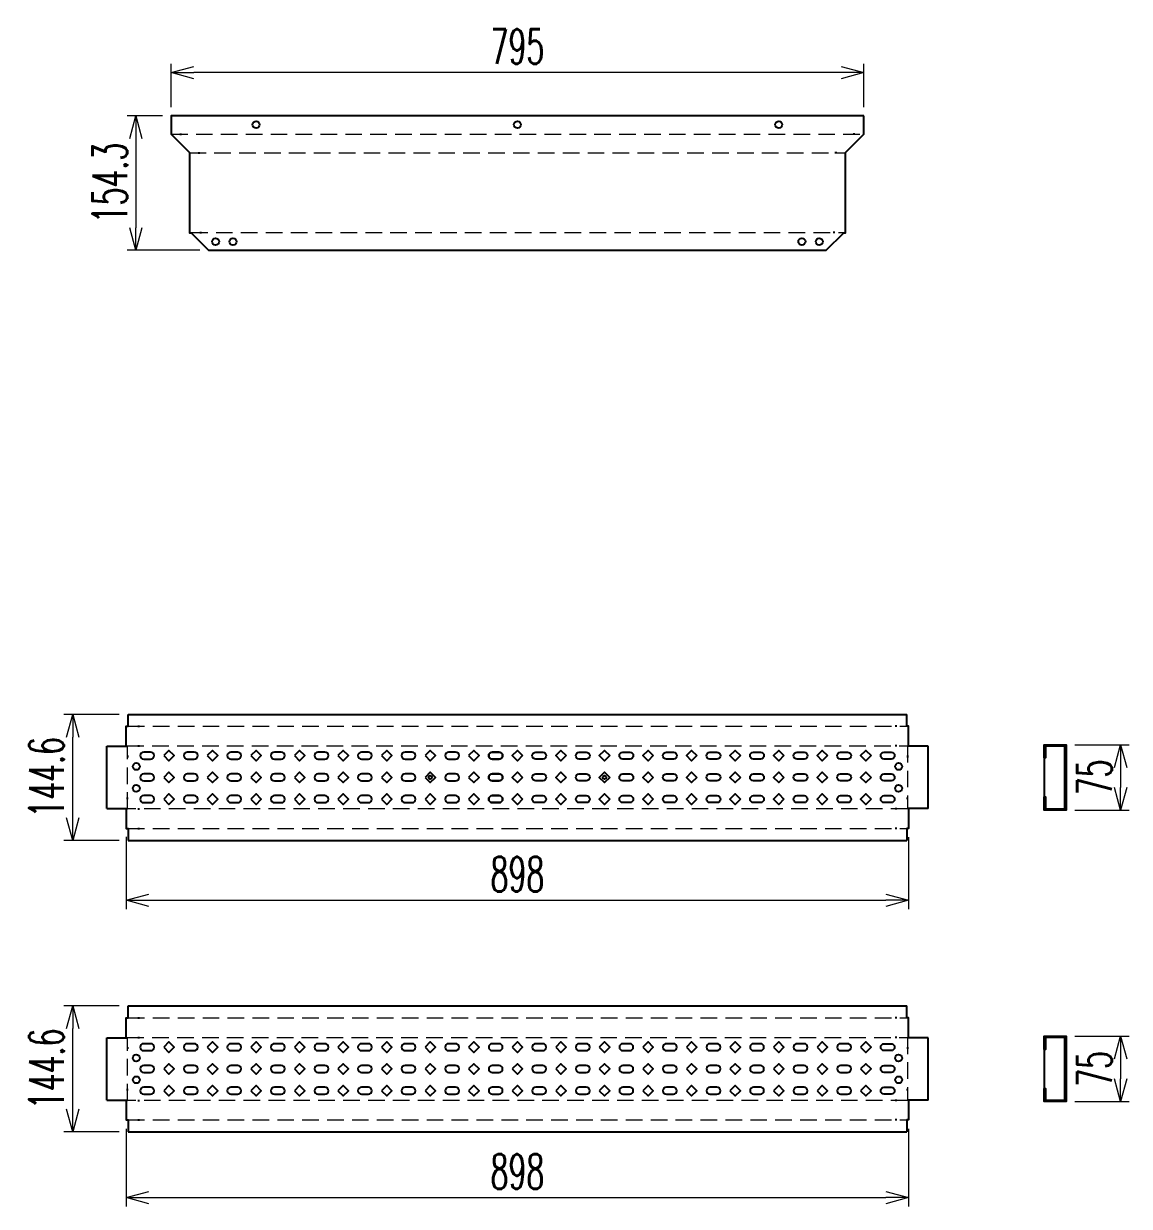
# Model space of a CAD drawing. Header units: millimetres. Extents: x 173893 to 258446, y -176540 to -123824.
# Drawn here: x 219791 to 221061, y -140961 to -139603 of the extents above; entities that cross this region are included whole.
import ezdxf

# ---------------------------------------------------------------- set-up
doc = ezdxf.new("R2010")
doc.units = ezdxf.units.MM
doc.header["$LTSCALE"] = 3
doc.linetypes.add('HIDDEN', pattern=[9.525, 6.35, -3.175])
doc.layers.add('@.DM. KÍCH THƯỚC', color=8, linetype='Continuous', transparency=0.2)
for name, color, linetype in [('@.DM. NÉT CHÍNH', 7, 'Continuous'), ('@.DM. NÉT ĐỤC', 2, 'Continuous'), ('dim', 7, 'Continuous')]:
    doc.layers.add(name, color=color, linetype=linetype)
doc.layers.add('@.DM. NÉT ĐỨT', color=8, linetype='HIDDEN', lineweight=9)
doc.styles.add('Ann_w01', font='romans.shx', dxfattribs={"width": 0.6, "bigfont": 'chineset.shx'})
doc.dimstyles.new('Dim 01_SC20', dxfattribs={"dimscale": 20, "dimtxt": 2, "dimasz": 1.3, "dimexe": 0.5, "dimexo": 0.5, "dimgap": 0.5, "dimtad": 1, "dimdec": 1, "dimzin": 12, "dimdsep": 46, "dimtxsty": 'Ann_w01', "dimblk": 'OPEN30', "dimcen": 1.5, "dimclrd": 6, "dimclre": 6, "dimclrt": 3, "dimadec": 1, "dimazin": 3, "dimtm": 1e-09, "dimtfac": 1, "dimtdec": 1, "dimtix": 1, "dimtmove": 0, "dimatfit": 3, "dimldrblk": 'OPEN30', "dimfxl": 1, "dimtolj": 1, "dimlwd": 0, "dimlwe": 0, "dimarcsym": 0})

# ---------------------------------------------------------------- blocks, each defined once
blk = doc.blocks.new('_Open30')
at = {"color": 0, "linetype": 'ByBlock', "lineweight": -2}
for p, q in [((-1, 0.268), (0, 0)), ((0, 0), (-1, -0.268)), ((0, 0), (-1, 0))]:
    blk.add_line(p, q, dxfattribs=at)
blk = doc.blocks.new('*D422')
at = {"layer": '@.DM. KÍCH THƯỚC', "color": 6, "lineweight": 0, "transparency": 16777216}
for p, q in [((219960.7, -139699.1), (219960.7, -139649.4)), ((220755.7, -139699.1), (220755.7, -139649.4)), ((220729.7, -139659.4), (219986.7, -139659.4))]:
    blk.add_line(p, q, dxfattribs=at)
at = {"layer": 'Defpoints', "color": 0, "transparency": 16777216}
for p in [(219960.7, -139659.4), (219960.7, -139709.1), (220755.7, -139709.1)]:
    blk.add_point(p, dxfattribs=at)
at = {"layer": '@.DM. KÍCH THƯỚC', "color": 6, "lineweight": 0, "transparency": 16777216, "xscale": 26, "yscale": 26, "zscale": 26, "rotation": 180}
blk.add_blockref('_Open30', (219960.7, -139659.4), dxfattribs=at)
at = {"layer": '@.DM. KÍCH THƯỚC', "color": 6, "lineweight": 0, "transparency": 16777216, "xscale": 26, "yscale": 26, "zscale": 26}
blk.add_blockref('_Open30', (220755.7, -139659.4), dxfattribs=at)
at = {"layer": '@.DM. KÍCH THƯỚC', "color": 3, "transparency": 16777216, "insert": (220358.2, -139629.4), "char_height": 40, "attachment_point": 5, "style": 'Ann_w01'}
blk.add_mtext('\\A1;795', dxfattribs=at)
blk = doc.blocks.new('*D423')
at = {"layer": '@.DM. KÍCH THƯỚC', "color": 6, "lineweight": 0, "transparency": 16777216}
for p, q in [((219950.7, -139709.1), (219910.3, -139709.1)), ((219920.3, -139735.1), (219920.3, -139837.4)), ((219993.7, -139863.4), (219910.3, -139863.4))]:
    blk.add_line(p, q, dxfattribs=at)
at = {"layer": 'Defpoints', "color": 0, "transparency": 16777216}
for p in [(219960.7, -139709.1), (219920.3, -139863.4), (220003.7, -139863.4)]:
    blk.add_point(p, dxfattribs=at)
at = {"layer": '@.DM. KÍCH THƯỚC', "color": 6, "lineweight": 0, "transparency": 16777216, "xscale": 26, "yscale": 26, "zscale": 26}
for p, rotation in [((219920.3, -139709.1), 90), ((219920.3, -139863.4), 270)]:
    blk.add_blockref('_Open30', p, dxfattribs=dict(at, rotation=rotation))
at = {"layer": '@.DM. KÍCH THƯỚC', "color": 3, "transparency": 16777216, "insert": (219890.3, -139786.2), "char_height": 40, "attachment_point": 5, "rotation": 90, "style": 'Ann_w01'}
blk.add_mtext('\\A1;154.3', dxfattribs=at)
blk = doc.blocks.new('*D424')
at = {"layer": '@.DM. KÍCH THƯỚC', "color": 6, "lineweight": 0, "transparency": 16777216}
for p, q in [((219901.2, -140396.2), (219837.7, -140396.2)), ((219847.7, -140514.8), (219847.7, -140422.2)), ((219901.2, -140540.8), (219837.7, -140540.8))]:
    blk.add_line(p, q, dxfattribs=at)
at = {"layer": 'Defpoints', "color": 0, "transparency": 16777216}
for p in [(219847.7, -140396.2), (219911.2, -140396.2), (219911.2, -140540.8)]:
    blk.add_point(p, dxfattribs=at)
at = {"layer": '@.DM. KÍCH THƯỚC', "color": 6, "lineweight": 0, "transparency": 16777216, "xscale": 26, "yscale": 26, "zscale": 26}
for p, rotation in [((219847.7, -140396.2), 90), ((219847.7, -140540.8), 270)]:
    blk.add_blockref('_Open30', p, dxfattribs=dict(at, rotation=rotation))
at = {"layer": '@.DM. KÍCH THƯỚC', "color": 3, "transparency": 16777216, "insert": (219817.7, -140468.5), "char_height": 40, "attachment_point": 5, "rotation": 90, "style": 'Ann_w01'}
blk.add_mtext('\\A1;144.6', dxfattribs=at)
blk = doc.blocks.new('*D425')
at = {"layer": '@.DM. KÍCH THƯỚC', "color": 6, "lineweight": 0, "transparency": 16777216}
for p, q in [((220998.1, -140431), (221060.6, -140431)), ((221050.6, -140457), (221050.6, -140480)), ((220998.1, -140506), (221060.6, -140506))]:
    blk.add_line(p, q, dxfattribs=at)
at = {"layer": 'Defpoints', "color": 0, "transparency": 16777216}
for p in [(220988.1, -140431), (220988.1, -140506), (221050.6, -140506)]:
    blk.add_point(p, dxfattribs=at)
at = {"layer": '@.DM. KÍCH THƯỚC', "color": 6, "lineweight": 0, "transparency": 16777216, "xscale": 26, "yscale": 26, "zscale": 26}
for p, rotation in [((221050.6, -140431), 90), ((221050.6, -140506), 270)]:
    blk.add_blockref('_Open30', p, dxfattribs=dict(at, rotation=rotation))
at = {"layer": '@.DM. KÍCH THƯỚC', "color": 3, "transparency": 16777216, "insert": (221020.6, -140468.5), "char_height": 40, "attachment_point": 5, "rotation": 90, "style": 'Ann_w01'}
blk.add_mtext('\\A1;75', dxfattribs=at)
blk = doc.blocks.new('*D426')
at = {"layer": '@.DM. KÍCH THƯỚC', "color": 6, "lineweight": 0, "transparency": 16777216}
for p, q in [((219901.2, -140730.9), (219837.7, -140730.9)), ((219847.7, -140849.5), (219847.7, -140756.9)), ((219901.2, -140875.5), (219837.7, -140875.5))]:
    blk.add_line(p, q, dxfattribs=at)
at = {"layer": 'Defpoints', "color": 0, "transparency": 16777216}
for p in [(219847.7, -140730.9), (219911.2, -140730.9), (219911.2, -140875.5)]:
    blk.add_point(p, dxfattribs=at)
at = {"layer": '@.DM. KÍCH THƯỚC', "color": 6, "lineweight": 0, "transparency": 16777216, "xscale": 26, "yscale": 26, "zscale": 26}
for p, rotation in [((219847.7, -140730.9), 90), ((219847.7, -140875.5), 270)]:
    blk.add_blockref('_Open30', p, dxfattribs=dict(at, rotation=rotation))
at = {"layer": '@.DM. KÍCH THƯỚC', "color": 3, "transparency": 16777216, "insert": (219817.7, -140803.2), "char_height": 40, "attachment_point": 5, "rotation": 90, "style": 'Ann_w01'}
blk.add_mtext('\\A1;144.6', dxfattribs=at)
blk = doc.blocks.new('*D427')
at = {"layer": '@.DM. KÍCH THƯỚC', "color": 6, "lineweight": 0, "transparency": 16777216}
for p, q in [((220998.1, -140765.7), (221060.6, -140765.7)), ((221050.6, -140791.7), (221050.6, -140814.7)), ((220998.1, -140840.7), (221060.6, -140840.7))]:
    blk.add_line(p, q, dxfattribs=at)
at = {"layer": 'Defpoints', "color": 0, "transparency": 16777216}
for p in [(220988.1, -140765.7), (220988.1, -140840.7), (221050.6, -140840.7)]:
    blk.add_point(p, dxfattribs=at)
at = {"layer": '@.DM. KÍCH THƯỚC', "color": 6, "lineweight": 0, "transparency": 16777216, "xscale": 26, "yscale": 26, "zscale": 26}
for p, rotation in [((221050.6, -140765.7), 90), ((221050.6, -140840.7), 270)]:
    blk.add_blockref('_Open30', p, dxfattribs=dict(at, rotation=rotation))
at = {"layer": '@.DM. KÍCH THƯỚC', "color": 3, "transparency": 16777216, "insert": (221020.6, -140803.2), "char_height": 40, "attachment_point": 5, "rotation": 90, "style": 'Ann_w01'}
blk.add_mtext('\\A1;75', dxfattribs=at)
blk = doc.blocks.new('*D468')
at = {"layer": 'Defpoints', "color": 0, "transparency": 16777216}
for p in [(219909.2, -140526.6), (220807.2, -140527.1), (220807.2, -140609.6)]:
    blk.add_point(p, dxfattribs=at)
at = {"layer": 'dim', "color": 6, "lineweight": 0, "transparency": 16777216}
for p, q in [((219909.2, -140536.6), (219909.2, -140619.6)), ((220807.2, -140537.1), (220807.2, -140619.6)), ((219935.2, -140609.6), (220781.2, -140609.6))]:
    blk.add_line(p, q, dxfattribs=at)
at = {"layer": 'dim', "color": 6, "lineweight": 0, "transparency": 16777216, "xscale": 26, "yscale": 26, "zscale": 26, "rotation": 180}
blk.add_blockref('_Open30', (219909.2, -140609.6), dxfattribs=at)
at = {"layer": 'dim', "color": 6, "lineweight": 0, "transparency": 16777216, "xscale": 26, "yscale": 26, "zscale": 26}
blk.add_blockref('_Open30', (220807.2, -140609.6), dxfattribs=at)
at = {"layer": 'dim', "color": 3, "transparency": 16777216, "insert": (220358.2, -140579.6), "char_height": 40, "attachment_point": 5, "style": 'Ann_w01'}
blk.add_mtext('\\A1;898', dxfattribs=at)
blk = doc.blocks.new('*D469')
at = {"layer": 'Defpoints', "color": 0, "transparency": 16777216}
for p in [(219909.2, -140861.8), (220807.2, -140861.8), (220807.2, -140951)]:
    blk.add_point(p, dxfattribs=at)
at = {"layer": 'dim', "color": 6, "lineweight": 0, "transparency": 16777216}
for p, q in [((219909.2, -140871.8), (219909.2, -140961)), ((220807.2, -140871.8), (220807.2, -140961)), ((219935.2, -140951), (220781.2, -140951))]:
    blk.add_line(p, q, dxfattribs=at)
at = {"layer": 'dim', "color": 6, "lineweight": 0, "transparency": 16777216, "xscale": 26, "yscale": 26, "zscale": 26, "rotation": 180}
blk.add_blockref('_Open30', (219909.2, -140951), dxfattribs=at)
at = {"layer": 'dim', "color": 6, "lineweight": 0, "transparency": 16777216, "xscale": 26, "yscale": 26, "zscale": 26}
blk.add_blockref('_Open30', (220807.2, -140951), dxfattribs=at)
at = {"layer": 'dim', "color": 3, "transparency": 16777216, "insert": (220358.2, -140921), "char_height": 40, "attachment_point": 5, "style": 'Ann_w01'}
blk.add_mtext('\\A1;898', dxfattribs=at)

msp = doc.modelspace()

# ---------------------------------------------------------------- linework, layer by layer
for p, q in [((219970.72, -139729.88), (219972.72, -139729.88)), ((220745.72, -139729.88), (220743.72, -139729.88)), ((219991.72, -139751.48), (219993.72, -139751.48)), ((220724.72, -139751.48), (220722.72, -139751.48)), ((219993.72, -139843.08), (219995.72, -139843.08)), ((220722.72, -139843.08), (220720.72, -139843.08))]:
    msp.add_line(p, q)
at = {"layer": '@.DM. NÉT CHÍNH'}
for p, q in [((219911.22, -140396.18), (220805.22, -140396.18)), ((219886.82, -140504.18), (219886.82, -140432.78)), ((219909.22, -140432.78), (219910.52, -140432.78)), ((220807.22, -140432.78), (220805.92, -140432.78)), ((220829.62, -140504.18), (220829.62, -140432.78)), ((220963.05, -140445.98), (220963.05, -140490.98)), ((219909.22, -140504.18), (219910.52, -140504.18)), ((220807.22, -140504.18), (220805.92, -140504.18)), ((219911.22, -140540.78), (220805.22, -140540.78)), ((219911.22, -140730.93), (220805.22, -140730.93)), ((219886.82, -140838.93), (219886.82, -140767.53)), ((219909.22, -140767.53), (219910.52, -140767.53)), ((220807.22, -140767.53), (220805.92, -140767.53)), ((220829.62, -140838.93), (220829.62, -140767.53)), ((220963.05, -140780.73), (220963.05, -140825.73)), ((219909.22, -140838.93), (219910.52, -140838.93)), ((220807.22, -140838.93), (220805.92, -140838.93)), ((219911.22, -140875.53), (220805.22, -140875.53))]:
    msp.add_line(p, q, dxfattribs=at)
at = {"layer": '@.DM. NÉT CHÍNH', "color": 1}
for p, q in [((219922.57, -140409.88), (219924.57, -140409.88)), ((220793.87, -140409.88), (220791.87, -140409.88)), ((219922.57, -140432.28), (219924.57, -140432.28)), ((220793.87, -140432.28), (220791.87, -140432.28)), ((219910.52, -140443.55), (219910.52, -140445.55)), ((220805.92, -140443.55), (220805.92, -140445.55)), ((219910.52, -140493.41), (219910.52, -140491.41)), ((219922.57, -140504.68), (219924.57, -140504.68)), ((220793.87, -140504.68), (220791.87, -140504.68)), ((220805.92, -140493.41), (220805.92, -140491.41)), ((219922.57, -140527.08), (219924.57, -140527.08)), ((220793.87, -140527.08), (220791.87, -140527.08)), ((219922.57, -140744.63), (219924.57, -140744.63)), ((220793.87, -140744.63), (220791.87, -140744.63)), ((219922.57, -140767.03), (219924.57, -140767.03)), ((220793.87, -140767.03), (220791.87, -140767.03)), ((219910.52, -140778.3), (219910.52, -140780.3)), ((220805.92, -140778.3), (220805.92, -140780.3)), ((219910.52, -140828.16), (219910.52, -140826.16)), ((220805.92, -140828.16), (220805.92, -140826.16)), ((219922.57, -140839.43), (219924.57, -140839.43)), ((220793.87, -140839.43), (220791.87, -140839.43)), ((219922.57, -140861.83), (219924.57, -140861.83)), ((220793.87, -140861.83), (220791.87, -140861.83))]:
    msp.add_line(p, q, dxfattribs=at)
at = {"layer": '@.DM. NÉT CHÍNH'}
for points in [[(220755.72, -139709.08), (219960.72, -139709.08), (219960.72, -139730.18), (219981.72, -139751.18), (219981.72, -139843.38), (219983.72, -139843.38), (220003.72, -139863.38), (220712.72, -139863.38), (220732.72, -139843.38), (220734.72, -139843.38), (220734.72, -139751.18), (220755.72, -139730.18)], [(220963.05, -140445.98), (220963.05, -140430.98), (220988.05, -140430.98), (220988.05, -140505.98), (220963.05, -140505.98), (220963.05, -140490.98), (220964.55, -140490.98), (220964.55, -140504.48), (220986.55, -140504.48), (220986.55, -140432.48), (220964.55, -140432.48), (220964.55, -140445.98)], [(220963.05, -140780.73), (220963.05, -140765.73), (220988.05, -140765.73), (220988.05, -140840.73), (220963.05, -140840.73), (220963.05, -140825.73), (220964.55, -140825.73), (220964.55, -140839.23), (220986.55, -140839.23), (220986.55, -140767.23), (220964.55, -140767.23), (220964.55, -140780.73)]]:
    msp.add_lwpolyline(points, close=True, dxfattribs=at)
for points in [[(219886.82, -140432.78), (219909.22, -140432.78), (219909.22, -140409.88), (219911.22, -140409.88), (219911.22, -140396.18)], [(220829.62, -140432.78), (220807.22, -140432.78), (220807.22, -140409.88), (220805.22, -140409.88), (220805.22, -140396.18)], [(219886.82, -140504.18), (219909.22, -140504.18), (219909.22, -140527.08), (219911.22, -140527.08), (219911.22, -140540.78)], [(220829.62, -140504.18), (220807.22, -140504.18), (220807.22, -140527.08), (220805.22, -140527.08), (220805.22, -140540.78)], [(219886.82, -140767.53), (219909.22, -140767.53), (219909.22, -140744.63), (219911.22, -140744.63), (219911.22, -140730.93)], [(220829.62, -140767.53), (220807.22, -140767.53), (220807.22, -140744.63), (220805.22, -140744.63), (220805.22, -140730.93)], [(219886.82, -140838.93), (219909.22, -140838.93), (219909.22, -140861.83), (219911.22, -140861.83), (219911.22, -140875.53)], [(220829.62, -140838.93), (220807.22, -140838.93), (220807.22, -140861.83), (220805.22, -140861.83), (220805.22, -140875.53)]]:
    msp.add_lwpolyline(points, dxfattribs=at)
at = {"layer": '@.DM. NÉT CHÍNH', "color": 2}
for centre in [(220058.22, -139719.08), (220358.22, -139719.08), (220658.22, -139719.08), (220011.72, -139853.38), (220031.72, -139853.38), (220684.72, -139853.38), (220704.72, -139853.38)]:
    msp.add_circle(centre, 4, dxfattribs=at)
at = {"layer": '@.DM. NÉT ĐỤC'}
for points in [[(219937.22, -140439.48), (219929.22, -140439.48, 1), (219929.22, -140447.48), (219937.22, -140447.48, 1)], [(219987.22, -140439.48), (219979.22, -140439.48, 1), (219979.22, -140447.48), (219987.22, -140447.48, 1)], [(220037.22, -140439.48), (220029.22, -140439.48, 1), (220029.22, -140447.48), (220037.22, -140447.48, 1)], [(220087.22, -140439.48), (220079.22, -140439.48, 1), (220079.22, -140447.48), (220087.22, -140447.48, 1)], [(220137.22, -140439.48), (220129.22, -140439.48, 1), (220129.22, -140447.48), (220137.22, -140447.48, 1)], [(220187.22, -140439.48), (220179.22, -140439.48, 1), (220179.22, -140447.48), (220187.22, -140447.48, 1)], [(220237.22, -140439.48), (220229.22, -140439.48, 1), (220229.22, -140447.48), (220237.22, -140447.48, 1)], [(220287.22, -140439.48), (220279.22, -140439.48, 1), (220279.22, -140447.48), (220287.22, -140447.48, 1)], [(220329.22, -140439.48), (220337.22, -140439.48, -1), (220337.22, -140447.48), (220329.22, -140447.48, -1)], [(220337.22, -140439.48), (220329.22, -140439.48, 1), (220329.22, -140447.48), (220337.22, -140447.48, 1)], [(220379.22, -140439.48), (220387.22, -140439.48, -1), (220387.22, -140447.48), (220379.22, -140447.48, -1)], [(220429.22, -140439.48), (220437.22, -140439.48, -1), (220437.22, -140447.48), (220429.22, -140447.48, -1)], [(220479.22, -140439.48), (220487.22, -140439.48, -1), (220487.22, -140447.48), (220479.22, -140447.48, -1)], [(220529.22, -140439.48), (220537.22, -140439.48, -1), (220537.22, -140447.48), (220529.22, -140447.48, -1)], [(220579.22, -140439.48), (220587.22, -140439.48, -1), (220587.22, -140447.48), (220579.22, -140447.48, -1)], [(220629.22, -140439.48), (220637.22, -140439.48, -1), (220637.22, -140447.48), (220629.22, -140447.48, -1)], [(220679.22, -140439.48), (220687.22, -140439.48, -1), (220687.22, -140447.48), (220679.22, -140447.48, -1)], [(220729.22, -140439.48), (220737.22, -140439.48, -1), (220737.22, -140447.48), (220729.22, -140447.48, -1)], [(220779.22, -140439.48), (220787.22, -140439.48, -1), (220787.22, -140447.48), (220779.22, -140447.48, -1)], [(219937.22, -140464.48), (219929.22, -140464.48, 1), (219929.22, -140472.48), (219937.22, -140472.48, 1)], [(219987.22, -140464.48), (219979.22, -140464.48, 1), (219979.22, -140472.48), (219987.22, -140472.48, 1)], [(220037.22, -140464.48), (220029.22, -140464.48, 1), (220029.22, -140472.48), (220037.22, -140472.48, 1)], [(220087.22, -140464.48), (220079.22, -140464.48, 1), (220079.22, -140472.48), (220087.22, -140472.48, 1)], [(220137.22, -140464.48), (220129.22, -140464.48, 1), (220129.22, -140472.48), (220137.22, -140472.48, 1)], [(220187.22, -140464.48), (220179.22, -140464.48, 1), (220179.22, -140472.48), (220187.22, -140472.48, 1)], [(220237.22, -140464.48), (220229.22, -140464.48, 1), (220229.22, -140472.48), (220237.22, -140472.48, 1)], [(220287.22, -140464.48), (220279.22, -140464.48, 1), (220279.22, -140472.48), (220287.22, -140472.48, 1)], [(220329.22, -140464.48), (220337.22, -140464.48, -1), (220337.22, -140472.48), (220329.22, -140472.48, -1)], [(220337.22, -140464.48), (220329.22, -140464.48, 1), (220329.22, -140472.48), (220337.22, -140472.48, 1)], [(220379.22, -140464.48), (220387.22, -140464.48, -1), (220387.22, -140472.48), (220379.22, -140472.48, -1)], [(220429.22, -140464.48), (220437.22, -140464.48, -1), (220437.22, -140472.48), (220429.22, -140472.48, -1)], [(220479.22, -140464.48), (220487.22, -140464.48, -1), (220487.22, -140472.48), (220479.22, -140472.48, -1)], [(220529.22, -140464.48), (220537.22, -140464.48, -1), (220537.22, -140472.48), (220529.22, -140472.48, -1)], [(220579.22, -140464.48), (220587.22, -140464.48, -1), (220587.22, -140472.48), (220579.22, -140472.48, -1)], [(220629.22, -140464.48), (220637.22, -140464.48, -1), (220637.22, -140472.48), (220629.22, -140472.48, -1)], [(220679.22, -140464.48), (220687.22, -140464.48, -1), (220687.22, -140472.48), (220679.22, -140472.48, -1)], [(220729.22, -140464.48), (220737.22, -140464.48, -1), (220737.22, -140472.48), (220729.22, -140472.48, -1)], [(220779.22, -140464.48), (220787.22, -140464.48, -1), (220787.22, -140472.48), (220779.22, -140472.48, -1)], [(219937.22, -140489.48), (219929.22, -140489.48, 1), (219929.22, -140497.48), (219937.22, -140497.48, 1)], [(219987.22, -140489.48), (219979.22, -140489.48, 1), (219979.22, -140497.48), (219987.22, -140497.48, 1)], [(220037.22, -140489.48), (220029.22, -140489.48, 1), (220029.22, -140497.48), (220037.22, -140497.48, 1)], [(220087.22, -140489.48), (220079.22, -140489.48, 1), (220079.22, -140497.48), (220087.22, -140497.48, 1)], [(220137.22, -140489.48), (220129.22, -140489.48, 1), (220129.22, -140497.48), (220137.22, -140497.48, 1)], [(220187.22, -140489.48), (220179.22, -140489.48, 1), (220179.22, -140497.48), (220187.22, -140497.48, 1)], [(220237.22, -140489.48), (220229.22, -140489.48, 1), (220229.22, -140497.48), (220237.22, -140497.48, 1)], [(220287.22, -140489.48), (220279.22, -140489.48, 1), (220279.22, -140497.48), (220287.22, -140497.48, 1)], [(220329.22, -140489.48), (220337.22, -140489.48, -1), (220337.22, -140497.48), (220329.22, -140497.48, -1)], [(220337.22, -140489.48), (220329.22, -140489.48, 1), (220329.22, -140497.48), (220337.22, -140497.48, 1)], [(220379.22, -140489.48), (220387.22, -140489.48, -1), (220387.22, -140497.48), (220379.22, -140497.48, -1)], [(220429.22, -140489.48), (220437.22, -140489.48, -1), (220437.22, -140497.48), (220429.22, -140497.48, -1)], [(220479.22, -140489.48), (220487.22, -140489.48, -1), (220487.22, -140497.48), (220479.22, -140497.48, -1)], [(220529.22, -140489.48), (220537.22, -140489.48, -1), (220537.22, -140497.48), (220529.22, -140497.48, -1)], [(220579.22, -140489.48), (220587.22, -140489.48, -1), (220587.22, -140497.48), (220579.22, -140497.48, -1)], [(220629.22, -140489.48), (220637.22, -140489.48, -1), (220637.22, -140497.48), (220629.22, -140497.48, -1)], [(220679.22, -140489.48), (220687.22, -140489.48, -1), (220687.22, -140497.48), (220679.22, -140497.48, -1)], [(220729.22, -140489.48), (220737.22, -140489.48, -1), (220737.22, -140497.48), (220729.22, -140497.48, -1)], [(220779.22, -140489.48), (220787.22, -140489.48, -1), (220787.22, -140497.48), (220779.22, -140497.48, -1)], [(219937.22, -140774.23), (219929.22, -140774.23, 1), (219929.22, -140782.23), (219937.22, -140782.23, 1)], [(219987.22, -140774.23), (219979.22, -140774.23, 1), (219979.22, -140782.23), (219987.22, -140782.23, 1)], [(220037.22, -140774.23), (220029.22, -140774.23, 1), (220029.22, -140782.23), (220037.22, -140782.23, 1)], [(220087.22, -140774.23), (220079.22, -140774.23, 1), (220079.22, -140782.23), (220087.22, -140782.23, 1)], [(220137.22, -140774.23), (220129.22, -140774.23, 1), (220129.22, -140782.23), (220137.22, -140782.23, 1)], [(220187.22, -140774.23), (220179.22, -140774.23, 1), (220179.22, -140782.23), (220187.22, -140782.23, 1)], [(220237.22, -140774.23), (220229.22, -140774.23, 1), (220229.22, -140782.23), (220237.22, -140782.23, 1)], [(220287.22, -140774.23), (220279.22, -140774.23, 1), (220279.22, -140782.23), (220287.22, -140782.23, 1)], [(220337.22, -140774.23), (220329.22, -140774.23, 1), (220329.22, -140782.23), (220337.22, -140782.23, 1)], [(220387.22, -140774.23), (220379.22, -140774.23, 1), (220379.22, -140782.23), (220387.22, -140782.23, 1)], [(220437.22, -140774.23), (220429.22, -140774.23, 1), (220429.22, -140782.23), (220437.22, -140782.23, 1)], [(220487.22, -140774.23), (220479.22, -140774.23, 1), (220479.22, -140782.23), (220487.22, -140782.23, 1)], [(220537.22, -140774.23), (220529.22, -140774.23, 1), (220529.22, -140782.23), (220537.22, -140782.23, 1)], [(220587.22, -140774.23), (220579.22, -140774.23, 1), (220579.22, -140782.23), (220587.22, -140782.23, 1)], [(220637.22, -140774.23), (220629.22, -140774.23, 1), (220629.22, -140782.23), (220637.22, -140782.23, 1)], [(220687.22, -140774.23), (220679.22, -140774.23, 1), (220679.22, -140782.23), (220687.22, -140782.23, 1)], [(220737.22, -140774.23), (220729.22, -140774.23, 1), (220729.22, -140782.23), (220737.22, -140782.23, 1)], [(220779.22, -140774.23), (220787.22, -140774.23, -1), (220787.22, -140782.23), (220779.22, -140782.23, -1)], [(219937.22, -140799.23), (219929.22, -140799.23, 1), (219929.22, -140807.23), (219937.22, -140807.23, 1)], [(219987.22, -140799.23), (219979.22, -140799.23, 1), (219979.22, -140807.23), (219987.22, -140807.23, 1)], [(220037.22, -140799.23), (220029.22, -140799.23, 1), (220029.22, -140807.23), (220037.22, -140807.23, 1)], [(220087.22, -140799.23), (220079.22, -140799.23, 1), (220079.22, -140807.23), (220087.22, -140807.23, 1)], [(220137.22, -140799.23), (220129.22, -140799.23, 1), (220129.22, -140807.23), (220137.22, -140807.23, 1)], [(220187.22, -140799.23), (220179.22, -140799.23, 1), (220179.22, -140807.23), (220187.22, -140807.23, 1)], [(220237.22, -140799.23), (220229.22, -140799.23, 1), (220229.22, -140807.23), (220237.22, -140807.23, 1)], [(220287.22, -140799.23), (220279.22, -140799.23, 1), (220279.22, -140807.23), (220287.22, -140807.23, 1)], [(220337.22, -140799.23), (220329.22, -140799.23, 1), (220329.22, -140807.23), (220337.22, -140807.23, 1)], [(220387.22, -140799.23), (220379.22, -140799.23, 1), (220379.22, -140807.23), (220387.22, -140807.23, 1)], [(220437.22, -140799.23), (220429.22, -140799.23, 1), (220429.22, -140807.23), (220437.22, -140807.23, 1)], [(220487.22, -140799.23), (220479.22, -140799.23, 1), (220479.22, -140807.23), (220487.22, -140807.23, 1)], [(220537.22, -140799.23), (220529.22, -140799.23, 1), (220529.22, -140807.23), (220537.22, -140807.23, 1)], [(220587.22, -140799.23), (220579.22, -140799.23, 1), (220579.22, -140807.23), (220587.22, -140807.23, 1)], [(220637.22, -140799.23), (220629.22, -140799.23, 1), (220629.22, -140807.23), (220637.22, -140807.23, 1)], [(220687.22, -140799.23), (220679.22, -140799.23, 1), (220679.22, -140807.23), (220687.22, -140807.23, 1)], [(220737.22, -140799.23), (220729.22, -140799.23, 1), (220729.22, -140807.23), (220737.22, -140807.23, 1)], [(220779.22, -140799.23), (220787.22, -140799.23, -1), (220787.22, -140807.23), (220779.22, -140807.23, -1)], [(219937.22, -140824.23), (219929.22, -140824.23, 1), (219929.22, -140832.23), (219937.22, -140832.23, 1)], [(219987.22, -140824.23), (219979.22, -140824.23, 1), (219979.22, -140832.23), (219987.22, -140832.23, 1)], [(220037.22, -140824.23), (220029.22, -140824.23, 1), (220029.22, -140832.23), (220037.22, -140832.23, 1)], [(220087.22, -140824.23), (220079.22, -140824.23, 1), (220079.22, -140832.23), (220087.22, -140832.23, 1)], [(220137.22, -140824.23), (220129.22, -140824.23, 1), (220129.22, -140832.23), (220137.22, -140832.23, 1)], [(220187.22, -140824.23), (220179.22, -140824.23, 1), (220179.22, -140832.23), (220187.22, -140832.23, 1)], [(220237.22, -140824.23), (220229.22, -140824.23, 1), (220229.22, -140832.23), (220237.22, -140832.23, 1)], [(220287.22, -140824.23), (220279.22, -140824.23, 1), (220279.22, -140832.23), (220287.22, -140832.23, 1)], [(220337.22, -140824.23), (220329.22, -140824.23, 1), (220329.22, -140832.23), (220337.22, -140832.23, 1)], [(220387.22, -140824.23), (220379.22, -140824.23, 1), (220379.22, -140832.23), (220387.22, -140832.23, 1)], [(220437.22, -140824.23), (220429.22, -140824.23, 1), (220429.22, -140832.23), (220437.22, -140832.23, 1)], [(220487.22, -140824.23), (220479.22, -140824.23, 1), (220479.22, -140832.23), (220487.22, -140832.23, 1)], [(220537.22, -140824.23), (220529.22, -140824.23, 1), (220529.22, -140832.23), (220537.22, -140832.23, 1)], [(220587.22, -140824.23), (220579.22, -140824.23, 1), (220579.22, -140832.23), (220587.22, -140832.23, 1)], [(220637.22, -140824.23), (220629.22, -140824.23, 1), (220629.22, -140832.23), (220637.22, -140832.23, 1)], [(220687.22, -140824.23), (220679.22, -140824.23, 1), (220679.22, -140832.23), (220687.22, -140832.23, 1)], [(220737.22, -140824.23), (220729.22, -140824.23, 1), (220729.22, -140832.23), (220737.22, -140832.23, 1)], [(220779.22, -140824.23), (220787.22, -140824.23, -1), (220787.22, -140832.23), (220779.22, -140832.23, -1)]]:
    msp.add_lwpolyline(points, format="xyb", close=True, dxfattribs=at)
for points in [[(219952.22, -140443.48), (219958.22, -140449.48), (219964.22, -140443.48), (219958.22, -140437.48)], [(220002.22, -140443.48), (220008.22, -140449.48), (220014.22, -140443.48), (220008.22, -140437.48)], [(220052.22, -140443.48), (220058.22, -140449.48), (220064.22, -140443.48), (220058.22, -140437.48)], [(220102.22, -140443.48), (220108.22, -140449.48), (220114.22, -140443.48), (220108.22, -140437.48)], [(220152.22, -140443.48), (220158.22, -140449.48), (220164.22, -140443.48), (220158.22, -140437.48)], [(220202.22, -140443.48), (220208.22, -140449.48), (220214.22, -140443.48), (220208.22, -140437.48)], [(220252.22, -140443.48), (220258.22, -140449.48), (220264.22, -140443.48), (220258.22, -140437.48)], [(220302.22, -140443.48), (220308.22, -140449.48), (220314.22, -140443.48), (220308.22, -140437.48)], [(220364.22, -140443.48), (220358.22, -140449.48), (220352.22, -140443.48), (220358.22, -140437.48)], [(220414.22, -140443.48), (220408.22, -140449.48), (220402.22, -140443.48), (220408.22, -140437.48)], [(220464.22, -140443.48), (220458.22, -140449.48), (220452.22, -140443.48), (220458.22, -140437.48)], [(220514.22, -140443.48), (220508.22, -140449.48), (220502.22, -140443.48), (220508.22, -140437.48)], [(220564.22, -140443.48), (220558.22, -140449.48), (220552.22, -140443.48), (220558.22, -140437.48)], [(220614.22, -140443.48), (220608.22, -140449.48), (220602.22, -140443.48), (220608.22, -140437.48)], [(220664.22, -140443.48), (220658.22, -140449.48), (220652.22, -140443.48), (220658.22, -140437.48)], [(220714.22, -140443.48), (220708.22, -140449.48), (220702.22, -140443.48), (220708.22, -140437.48)], [(220764.22, -140443.48), (220758.22, -140449.48), (220752.22, -140443.48), (220758.22, -140437.48)], [(219952.22, -140468.48), (219958.22, -140474.48), (219964.22, -140468.48), (219958.22, -140462.48)], [(220002.22, -140468.48), (220008.22, -140474.48), (220014.22, -140468.48), (220008.22, -140462.48)], [(220052.22, -140468.48), (220058.22, -140474.48), (220064.22, -140468.48), (220058.22, -140462.48)], [(220102.22, -140468.48), (220108.22, -140474.48), (220114.22, -140468.48), (220108.22, -140462.48)], [(220152.22, -140468.48), (220158.22, -140474.48), (220164.22, -140468.48), (220158.22, -140462.48)], [(220202.22, -140468.48), (220208.22, -140474.48), (220214.22, -140468.48), (220208.22, -140462.48)], [(220252.22, -140468.48), (220258.22, -140474.48), (220264.22, -140468.48), (220258.22, -140462.48)], [(220302.22, -140468.48), (220308.22, -140474.48), (220314.22, -140468.48), (220308.22, -140462.48)], [(220364.22, -140468.48), (220358.22, -140474.48), (220352.22, -140468.48), (220358.22, -140462.48)], [(220414.22, -140468.48), (220408.22, -140474.48), (220402.22, -140468.48), (220408.22, -140462.48)], [(220464.22, -140468.48), (220458.22, -140474.48), (220452.22, -140468.48), (220458.22, -140462.48)], [(220514.22, -140468.48), (220508.22, -140474.48), (220502.22, -140468.48), (220508.22, -140462.48)], [(220564.22, -140468.48), (220558.22, -140474.48), (220552.22, -140468.48), (220558.22, -140462.48)], [(220614.22, -140468.48), (220608.22, -140474.48), (220602.22, -140468.48), (220608.22, -140462.48)], [(220664.22, -140468.48), (220658.22, -140474.48), (220652.22, -140468.48), (220658.22, -140462.48)], [(220714.22, -140468.48), (220708.22, -140474.48), (220702.22, -140468.48), (220708.22, -140462.48)], [(220764.22, -140468.48), (220758.22, -140474.48), (220752.22, -140468.48), (220758.22, -140462.48)], [(219952.22, -140493.48), (219958.22, -140499.48), (219964.22, -140493.48), (219958.22, -140487.48)], [(220002.22, -140493.48), (220008.22, -140499.48), (220014.22, -140493.48), (220008.22, -140487.48)], [(220052.22, -140493.48), (220058.22, -140499.48), (220064.22, -140493.48), (220058.22, -140487.48)], [(220102.22, -140493.48), (220108.22, -140499.48), (220114.22, -140493.48), (220108.22, -140487.48)], [(220152.22, -140493.48), (220158.22, -140499.48), (220164.22, -140493.48), (220158.22, -140487.48)], [(220202.22, -140493.48), (220208.22, -140499.48), (220214.22, -140493.48), (220208.22, -140487.48)], [(220252.22, -140493.48), (220258.22, -140499.48), (220264.22, -140493.48), (220258.22, -140487.48)], [(220302.22, -140493.48), (220308.22, -140499.48), (220314.22, -140493.48), (220308.22, -140487.48)], [(220364.22, -140493.48), (220358.22, -140499.48), (220352.22, -140493.48), (220358.22, -140487.48)], [(220414.22, -140493.48), (220408.22, -140499.48), (220402.22, -140493.48), (220408.22, -140487.48)], [(220464.22, -140493.48), (220458.22, -140499.48), (220452.22, -140493.48), (220458.22, -140487.48)], [(220514.22, -140493.48), (220508.22, -140499.48), (220502.22, -140493.48), (220508.22, -140487.48)], [(220564.22, -140493.48), (220558.22, -140499.48), (220552.22, -140493.48), (220558.22, -140487.48)], [(220614.22, -140493.48), (220608.22, -140499.48), (220602.22, -140493.48), (220608.22, -140487.48)], [(220664.22, -140493.48), (220658.22, -140499.48), (220652.22, -140493.48), (220658.22, -140487.48)], [(220714.22, -140493.48), (220708.22, -140499.48), (220702.22, -140493.48), (220708.22, -140487.48)], [(220764.22, -140493.48), (220758.22, -140499.48), (220752.22, -140493.48), (220758.22, -140487.48)], [(219952.22, -140778.23), (219958.22, -140784.23), (219964.22, -140778.23), (219958.22, -140772.23)], [(220002.22, -140778.23), (220008.22, -140784.23), (220014.22, -140778.23), (220008.22, -140772.23)], [(220052.22, -140778.23), (220058.22, -140784.23), (220064.22, -140778.23), (220058.22, -140772.23)], [(220102.22, -140778.23), (220108.22, -140784.23), (220114.22, -140778.23), (220108.22, -140772.23)], [(220152.22, -140778.23), (220158.22, -140784.23), (220164.22, -140778.23), (220158.22, -140772.23)], [(220202.22, -140778.23), (220208.22, -140784.23), (220214.22, -140778.23), (220208.22, -140772.23)], [(220252.22, -140778.23), (220258.22, -140784.23), (220264.22, -140778.23), (220258.22, -140772.23)], [(220302.22, -140778.23), (220308.22, -140784.23), (220314.22, -140778.23), (220308.22, -140772.23)], [(220352.22, -140778.23), (220358.22, -140784.23), (220364.22, -140778.23), (220358.22, -140772.23)], [(220402.22, -140778.23), (220408.22, -140784.23), (220414.22, -140778.23), (220408.22, -140772.23)], [(220452.22, -140778.23), (220458.22, -140784.23), (220464.22, -140778.23), (220458.22, -140772.23)], [(220502.22, -140778.23), (220508.22, -140784.23), (220514.22, -140778.23), (220508.22, -140772.23)], [(220552.22, -140778.23), (220558.22, -140784.23), (220564.22, -140778.23), (220558.22, -140772.23)], [(220602.22, -140778.23), (220608.22, -140784.23), (220614.22, -140778.23), (220608.22, -140772.23)], [(220652.22, -140778.23), (220658.22, -140784.23), (220664.22, -140778.23), (220658.22, -140772.23)], [(220702.22, -140778.23), (220708.22, -140784.23), (220714.22, -140778.23), (220708.22, -140772.23)], [(220752.22, -140778.23), (220758.22, -140784.23), (220764.22, -140778.23), (220758.22, -140772.23)], [(219952.22, -140803.23), (219958.22, -140809.23), (219964.22, -140803.23), (219958.22, -140797.23)], [(220002.22, -140803.23), (220008.22, -140809.23), (220014.22, -140803.23), (220008.22, -140797.23)], [(220052.22, -140803.23), (220058.22, -140809.23), (220064.22, -140803.23), (220058.22, -140797.23)], [(220102.22, -140803.23), (220108.22, -140809.23), (220114.22, -140803.23), (220108.22, -140797.23)], [(220152.22, -140803.23), (220158.22, -140809.23), (220164.22, -140803.23), (220158.22, -140797.23)], [(220202.22, -140803.23), (220208.22, -140809.23), (220214.22, -140803.23), (220208.22, -140797.23)], [(220252.22, -140803.23), (220258.22, -140809.23), (220264.22, -140803.23), (220258.22, -140797.23)], [(220302.22, -140803.23), (220308.22, -140809.23), (220314.22, -140803.23), (220308.22, -140797.23)], [(220352.22, -140803.23), (220358.22, -140809.23), (220364.22, -140803.23), (220358.22, -140797.23)], [(220402.22, -140803.23), (220408.22, -140809.23), (220414.22, -140803.23), (220408.22, -140797.23)], [(220452.22, -140803.23), (220458.22, -140809.23), (220464.22, -140803.23), (220458.22, -140797.23)], [(220502.22, -140803.23), (220508.22, -140809.23), (220514.22, -140803.23), (220508.22, -140797.23)], [(220552.22, -140803.23), (220558.22, -140809.23), (220564.22, -140803.23), (220558.22, -140797.23)], [(220602.22, -140803.23), (220608.22, -140809.23), (220614.22, -140803.23), (220608.22, -140797.23)], [(220652.22, -140803.23), (220658.22, -140809.23), (220664.22, -140803.23), (220658.22, -140797.23)], [(220702.22, -140803.23), (220708.22, -140809.23), (220714.22, -140803.23), (220708.22, -140797.23)], [(220752.22, -140803.23), (220758.22, -140809.23), (220764.22, -140803.23), (220758.22, -140797.23)], [(219952.22, -140828.23), (219958.22, -140834.23), (219964.22, -140828.23), (219958.22, -140822.23)], [(220002.22, -140828.23), (220008.22, -140834.23), (220014.22, -140828.23), (220008.22, -140822.23)], [(220052.22, -140828.23), (220058.22, -140834.23), (220064.22, -140828.23), (220058.22, -140822.23)], [(220102.22, -140828.23), (220108.22, -140834.23), (220114.22, -140828.23), (220108.22, -140822.23)], [(220152.22, -140828.23), (220158.22, -140834.23), (220164.22, -140828.23), (220158.22, -140822.23)], [(220202.22, -140828.23), (220208.22, -140834.23), (220214.22, -140828.23), (220208.22, -140822.23)], [(220252.22, -140828.23), (220258.22, -140834.23), (220264.22, -140828.23), (220258.22, -140822.23)], [(220302.22, -140828.23), (220308.22, -140834.23), (220314.22, -140828.23), (220308.22, -140822.23)], [(220352.22, -140828.23), (220358.22, -140834.23), (220364.22, -140828.23), (220358.22, -140822.23)], [(220402.22, -140828.23), (220408.22, -140834.23), (220414.22, -140828.23), (220408.22, -140822.23)], [(220452.22, -140828.23), (220458.22, -140834.23), (220464.22, -140828.23), (220458.22, -140822.23)], [(220502.22, -140828.23), (220508.22, -140834.23), (220514.22, -140828.23), (220508.22, -140822.23)], [(220552.22, -140828.23), (220558.22, -140834.23), (220564.22, -140828.23), (220558.22, -140822.23)], [(220602.22, -140828.23), (220608.22, -140834.23), (220614.22, -140828.23), (220608.22, -140822.23)], [(220652.22, -140828.23), (220658.22, -140834.23), (220664.22, -140828.23), (220658.22, -140822.23)], [(220702.22, -140828.23), (220708.22, -140834.23), (220714.22, -140828.23), (220708.22, -140822.23)], [(220752.22, -140828.23), (220758.22, -140834.23), (220764.22, -140828.23), (220758.22, -140822.23)]]:
    msp.add_lwpolyline(points, close=True, dxfattribs=at)
for centre, radius in [((219920.72, -140455.98), 4), ((220795.72, -140455.98), 4), ((219920.72, -140480.98), 4), ((220258.22, -140468.48), 2), ((220458.22, -140468.48), 2), ((220795.72, -140480.98), 4), ((219920.72, -140790.73), 4), ((220795.72, -140790.73), 4), ((219920.72, -140815.73), 4), ((220795.72, -140815.73), 4)]:
    msp.add_circle(centre, radius, dxfattribs=at)
at = {"layer": '@.DM. NÉT ĐỨT', "linetype": 'HIDDEN'}
for p, q in [((219981.72, -139751.48), (220734.72, -139751.48)), ((219911.22, -140409.88), (220805.22, -140409.88)), ((219910.52, -140432.28), (220805.92, -140432.28)), ((219910.52, -140504.68), (219910.52, -140432.28)), ((220805.92, -140432.28), (220805.92, -140504.68)), ((220805.92, -140504.68), (219910.52, -140504.68)), ((219911.22, -140527.08), (220805.22, -140527.08)), ((219911.22, -140744.63), (220805.22, -140744.63)), ((219910.52, -140767.03), (220805.92, -140767.03)), ((219910.52, -140839.43), (219910.52, -140767.03)), ((220805.92, -140767.03), (220805.92, -140839.43)), ((220805.92, -140839.43), (219910.52, -140839.43)), ((219911.22, -140861.83), (220805.22, -140861.83))]:
    msp.add_line(p, q, dxfattribs=at)
for points in [[(219960.72, -139729.88), (220755.72, -139729.88)], [(219983.72, -139843.08), (220732.72, -139843.08)]]:
    msp.add_lwpolyline(points, dxfattribs=at)

# ---------------------------------------------------------------- dimensions: what is measured, and where the dimension line sits
at = {"layer": '@.DM. KÍCH THƯỚC'}
dim = msp.add_linear_dim(base=(219960.72, -139659.42), p1=(220755.72, -139709.08), p2=(219960.72, -139709.08), dimstyle='Dim 01_SC20', dxfattribs=at)
dim.commit()
dim.dimension.update_dxf_attribs({"geometry": '*D422', "text_midpoint": (220358.22, -139629.42)})
for base, p1, p2, picture, middle in [((219920.32, -139863.38), (219960.72, -139709.08), (220003.72, -139863.38), '*D423', (219890.32, -139786.23)), ((219847.69, -140396.18), (219911.22, -140540.78), (219911.22, -140396.18), '*D424', (219817.69, -140468.48)), ((221050.64, -140505.98), (220988.05, -140430.98), (220988.05, -140505.98), '*D425', (221020.64, -140468.48)), ((219847.69, -140730.93), (219911.22, -140875.53), (219911.22, -140730.93), '*D426', (219817.69, -140803.23)), ((221050.64, -140840.73), (220988.05, -140765.73), (220988.05, -140840.73), '*D427', (221020.64, -140803.23))]:
    dim = msp.add_linear_dim(base=base, p1=p1, p2=p2, angle=90, dimstyle='Dim 01_SC20', dxfattribs=at)
    dim.commit()
    dim.dimension.update_dxf_attribs({"geometry": picture, "text_midpoint": middle})
at = {"layer": 'dim'}
for base, p1, p2, picture, middle in [((220807.22, -140609.57), (219909.22, -140526.6), (220807.22, -140527.08), '*D468', (220358.22, -140579.57)), ((220807.22, -140950.97), (219909.22, -140861.83), (220807.22, -140861.83), '*D469', (220358.22, -140920.97))]:
    dim = msp.add_linear_dim(base=base, p1=p1, p2=p2, dimstyle='Dim 01_SC20', dxfattribs=at)
    dim.commit()
    dim.dimension.update_dxf_attribs({"geometry": picture, "text_midpoint": middle})

doc.saveas('drawing.dxf')
